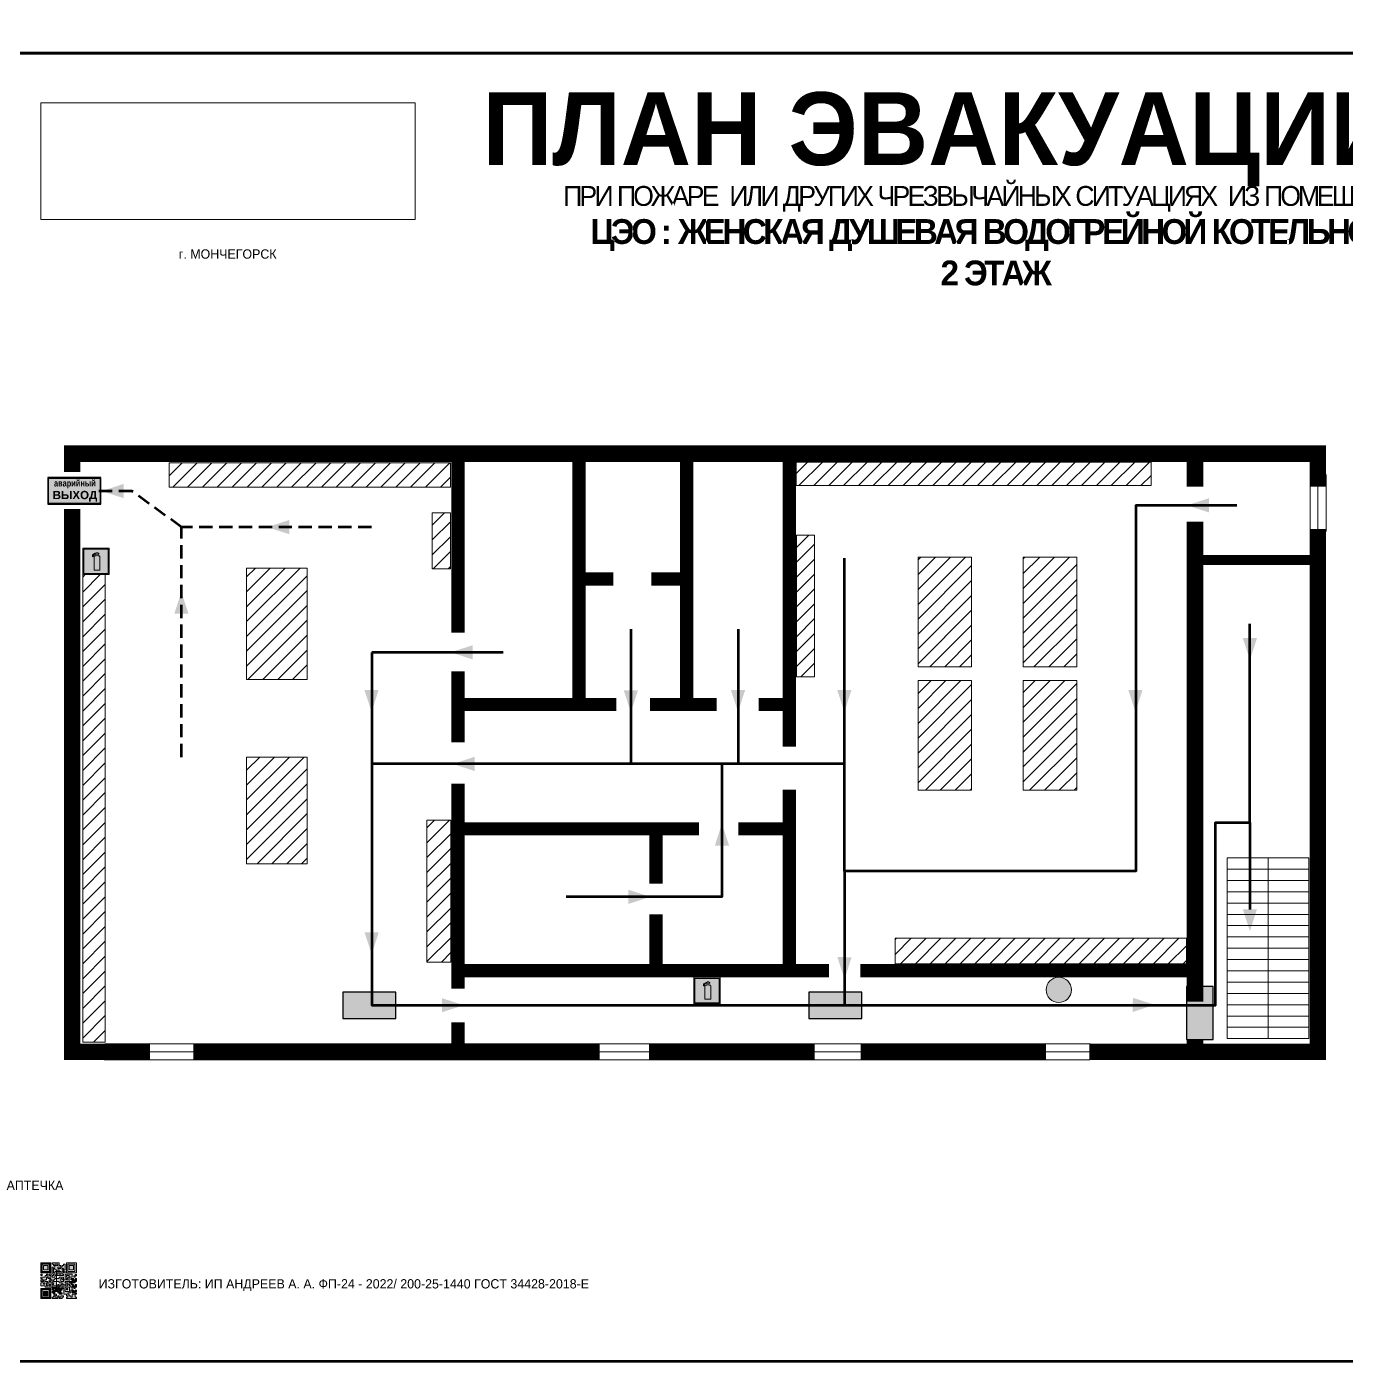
# Model space of a CAD drawing. Header units: millimetres. Extents: x 13114 to 67229, y 22859 to 38520.
# Drawn here: x 29988.6 to 30387.1, y 24275.6 to 24678.6 of the extents above; entities that cross this region are included whole.
import ezdxf

# ---------------------------------------------------------------- set-up
doc = ezdxf.new("R2010")
doc.units = ezdxf.units.MM
doc.linetypes.add('{ Wide Dash }', pattern=[12, 4, -2, 4, -2])
doc.layers.add('План_Штампы', color=7, linetype='Continuous')
doc.styles.add('обычный', font='arial.ttf')
picture_1 = doc.add_image_def('image1.jpg', size_in_pixel=(337, 105))

# ---------------------------------------------------------------- blocks, each defined once
blk = doc.blocks.new('QR')
at = {"lineweight": 0}
h = blk.add_hatch(color=256, dxfattribs=at)
h.dxf.hatch_style = 1
h.paths.add_polyline_path([(9241.16, 2687.38), (9242.01, 2687.38), (9242.01, 2687.83), (9241.59, 2687.83), (9241.59, 2688.68), (9239.45, 2688.68), (9239.45, 2688.25), (9239.86, 2688.25), (9239.86, 2687.83), (9240.29, 2687.83), (9240.29, 2688.25), (9241.16, 2688.25), (9241.16, 2687.83), (9240.29, 2687.83), (9240.29, 2687.38), (9239.45, 2687.38), (9239.45, 2685.22), (9238.57, 2685.22), (9238.57, 2684.8), (9239.02, 2684.8), (9239.02, 2684.37), (9238.13, 2684.37), (9238.13, 2683.92), (9239.02, 2683.92), (9239.02, 2683.5), (9239.44, 2683.5), (9239.44, 2682.64), (9239.87, 2682.64), (9239.87, 2682.18), (9239.44, 2682.18), (9239.44, 2682.64), (9238.13, 2682.64), (9238.13, 2681.76), (9237.71, 2681.76), (9237.71, 2682.64), (9238.13, 2682.64), (9238.13, 2683.07), (9237.27, 2683.07), (9237.27, 2683.51), (9237.71, 2683.51), (9237.71, 2684.37), (9238.13, 2684.37), (9238.13, 2685.22), (9237.71, 2685.22), (9237.71, 2684.8), (9237.28, 2684.8), (9237.28, 2684.38), (9235.98, 2684.38), (9235.98, 2683.92), (9236.4, 2683.92), (9236.4, 2683.49), (9236.84, 2683.49), (9236.84, 2683.07), (9236.4, 2683.07), (9236.4, 2682.64), (9235.98, 2682.64), (9235.98, 2681.76), (9237.29, 2681.76), (9237.29, 2681.33), (9239.43, 2681.33), (9239.43, 2681.76), (9240.74, 2681.76), (9240.74, 2683.05), (9239.87, 2683.05), (9239.87, 2683.5), (9240.29, 2683.5), (9240.29, 2683.91), (9240.74, 2683.91), (9240.74, 2684.81), (9240.29, 2684.81), (9240.29, 2684.79), (9240.29, 2684.37), (9239.45, 2684.37), (9239.45, 2684.8), (9239.87, 2684.8), (9239.87, 2685.21), (9240.74, 2685.21), (9240.74, 2686.1), (9240.29, 2686.1), (9240.29, 2685.64), (9239.86, 2685.64), (9239.86, 2686.95), (9240.29, 2686.95), (9240.29, 2686.52), (9240.74, 2686.52), (9240.74, 2686.1), (9241.16, 2686.1), (9241.16, 2686.53), (9241.59, 2686.53), (9241.59, 2686.1), (9242.02, 2686.1), (9242.02, 2685.21), (9241.59, 2685.21), (9241.59, 2686.1), (9241.16, 2686.1), (9241.16, 2685.21), (9240.74, 2685.21), (9240.74, 2684.81), (9242.89, 2684.81), (9242.89, 2685.22), (9242.47, 2685.22), (9242.47, 2686.11), (9242.89, 2686.11), (9242.89, 2686.52), (9242.46, 2686.52), (9242.46, 2686.95), (9242.89, 2686.95), (9242.89, 2686.52), (9243.32, 2686.52), (9243.32, 2688.26), (9242.9, 2688.26), (9242.9, 2687.83), (9242.47, 2687.83), (9242.47, 2687.38), (9242.01, 2687.38), (9242.01, 2686.94), (9241.16, 2686.94)])
h.paths.add_polyline_path([(9239.02, 2682.18), (9239.02, 2681.76), (9238.54, 2681.76), (9238.54, 2682.18)], flags=16)
h.paths.add_polyline_path([(9237.27, 2682.65), (9237.27, 2682.19), (9236.83, 2682.19), (9236.83, 2682.65)], flags=16)
h = blk.add_hatch(color=256, dxfattribs=at)
h.dxf.hatch_style = 1
h.paths.add_polyline_path([(9238.15, 2687.83), (9236.83, 2687.83), (9236.83, 2686.52), (9238.15, 2686.52)], flags=0)
h.paths.add_polyline_path([(9239.01, 2685.65), (9239.01, 2688.68), (9235.98, 2688.68), (9235.98, 2685.65)])
h.paths.add_polyline_path([(9236.41, 2686.1), (9236.41, 2688.26), (9238.56, 2688.26), (9238.56, 2686.1)], flags=16)
h.paths.add_polyline_path([(9236.83, 2686.52), (9236.83, 2687.83), (9238.15, 2687.83), (9238.15, 2686.52)], flags=0)
h = blk.add_hatch(color=256, dxfattribs=at)
h.dxf.hatch_style = 1
h.paths.add_polyline_path([(9238.15, 2686.52), (9238.15, 2687.83), (9236.83, 2687.83), (9236.83, 2686.52)])
h.paths.add_polyline_path([(9245.91, 2686.52), (9245.91, 2687.83), (9244.59, 2687.83), (9244.59, 2686.52)], flags=0)
h.paths.add_polyline_path([(9246.77, 2685.65), (9246.77, 2688.68), (9243.74, 2688.68), (9243.74, 2685.65)])
h.paths.add_polyline_path([(9244.17, 2686.1), (9244.17, 2688.26), (9246.32, 2688.26), (9246.32, 2686.1)], flags=16)
h.paths.add_polyline_path([(9244.59, 2686.52), (9244.59, 2687.83), (9245.91, 2687.83), (9245.91, 2686.52)], flags=0)
h = blk.add_hatch(color=256, dxfattribs=at)
h.dxf.hatch_style = 1
h.paths.add_polyline_path([(9243.32, 2686.11), (9242.89, 2686.11), (9242.89, 2685.64), (9243.32, 2685.64)])
h.paths.add_polyline_path([(9239.02, 2683.07), (9239.02, 2683.5), (9238.56, 2683.5), (9238.56, 2683.07)])
h.paths.add_polyline_path([(9236.4, 2684.8), (9236.4, 2685.22), (9235.98, 2685.22), (9235.98, 2684.8)])
h.paths.add_polyline_path([(9236.4, 2683.07), (9236.4, 2683.49), (9235.98, 2683.49), (9235.98, 2683.07)])
h = blk.add_hatch(color=256, dxfattribs=at)
h.dxf.hatch_style = 1
h.paths.add_polyline_path([(9240.75, 2681.76), (9240.75, 2681.35), (9241.17, 2681.35), (9241.17, 2681.76)])
h.paths.add_polyline_path([(9241.6, 2682.18), (9241.17, 2682.18), (9241.17, 2681.76), (9241.6, 2681.76)])
h.paths.add_polyline_path([(9242.47, 2681.34), (9242.47, 2682.19), (9242.02, 2682.19), (9242.02, 2681.76), (9241.6, 2681.76), (9241.6, 2681.34)])
h.paths.add_polyline_path([(9239.87, 2678.3), (9239.44, 2678.3), (9239.44, 2677.89), (9241.17, 2677.89), (9241.17, 2678.3), (9240.28, 2678.3), (9240.28, 2678.73), (9239.87, 2678.73)])
h.paths.add_polyline_path([(9240.75, 2678.73), (9240.75, 2679.19), (9240.28, 2679.19), (9240.28, 2678.73)])
h.paths.add_polyline_path([(9241.6, 2678.73), (9241.17, 2678.73), (9241.17, 2678.3), (9241.6, 2678.3)])
h.paths.add_polyline_path([(9242.02, 2678.3), (9241.6, 2678.3), (9241.6, 2677.89), (9242.48, 2677.89), (9242.48, 2678.31), (9242.9, 2678.31), (9242.9, 2678.73), (9242.02, 2678.73)])
h.paths.add_polyline_path([(9246.36, 2684.37), (9246.36, 2684.79), (9245.93, 2684.79), (9245.93, 2684.37)])
h.paths.add_polyline_path([(9246.78, 2685.2), (9246.36, 2685.2), (9246.36, 2684.79), (9246.78, 2684.79)])
h.paths.add_polyline_path([(9245.91, 2687.83), (9244.59, 2687.83), (9244.59, 2686.52), (9245.91, 2686.52)])
h = blk.add_hatch(color=256, dxfattribs=at)
h.dxf.hatch_style = 1
h.paths.add_polyline_path([(9243.32, 2682.64), (9243.32, 2683.07), (9244.62, 2683.07), (9244.62, 2684.37), (9243.74, 2684.37), (9243.74, 2684.8), (9244.62, 2684.8), (9244.62, 2684.37), (9245.48, 2684.37), (9245.48, 2685.22), (9243.32, 2685.22), (9243.32, 2683.5), (9242.89, 2683.5), (9242.89, 2683.06), (9242.01, 2683.06), (9242.01, 2683.91), (9242.47, 2683.91), (9242.47, 2683.5), (9242.89, 2683.5), (9242.89, 2684.38), (9241.59, 2684.38), (9241.59, 2683.91), (9240.74, 2683.91), (9240.74, 2683.05), (9241.59, 2683.05), (9241.59, 2682.64), (9242.47, 2682.64), (9242.47, 2682.19), (9242.91, 2682.19), (9242.91, 2681.34), (9242.48, 2681.34), (9242.48, 2680.91), (9242.91, 2680.91), (9242.91, 2679.17), (9243.75, 2679.17), (9243.75, 2678.73), (9244.2, 2678.73), (9244.2, 2678.3), (9243.75, 2678.3), (9243.75, 2677.88), (9246.78, 2677.88), (9246.78, 2678.3), (9246.35, 2678.3), (9246.35, 2679.19), (9245.48, 2679.19), (9245.48, 2678.31), (9245.05, 2678.31), (9245.05, 2678.73), (9244.62, 2678.73), (9244.62, 2679.19), (9244.2, 2679.19), (9244.2, 2679.61), (9245.05, 2679.61), (9245.05, 2680.46), (9245.48, 2680.46), (9245.48, 2681.34), (9245.04, 2681.34), (9245.04, 2681.76), (9244.63, 2681.76), (9244.63, 2682.19), (9244.21, 2682.19), (9244.21, 2681.76), (9243.32, 2681.76), (9243.32, 2682.19), (9244.21, 2682.19), (9244.21, 2682.64)])
h.paths.add_polyline_path([(9243.75, 2683.49), (9243.75, 2683.92), (9244.21, 2683.92), (9244.21, 2683.49)], flags=16)
h.paths.add_polyline_path([(9243.32, 2681.34), (9244.63, 2681.34), (9244.63, 2680.04), (9243.32, 2680.04)], flags=16)
h.paths.add_polyline_path([(9243.76, 2680.89), (9244.18, 2680.89), (9244.18, 2680.48), (9243.76, 2680.48)], flags=0)
h = blk.add_hatch(color=256, dxfattribs=at)
h.dxf.hatch_style = 1
h.paths.add_polyline_path([(9235.98, 2680.9), (9235.98, 2677.86), (9239.02, 2677.86), (9239.02, 2680.9)])
h.paths.add_polyline_path([(9238.57, 2680.48), (9238.57, 2678.32), (9236.41, 2678.32), (9236.41, 2680.48)], flags=16)
h.paths.add_polyline_path([(9238.15, 2680.05), (9238.15, 2678.74), (9236.83, 2678.74), (9236.83, 2680.05)], flags=0)
h = blk.add_hatch(color=256, dxfattribs=at)
h.dxf.hatch_style = 1
h.paths.add_polyline_path([(9242.02, 2680.46), (9242.48, 2680.46), (9242.48, 2680.91), (9241.58, 2680.91), (9241.58, 2681.35), (9241.17, 2681.35), (9241.17, 2680.91), (9240.75, 2680.91), (9240.75, 2681.33), (9239.43, 2681.33), (9239.43, 2680.46), (9239.86, 2680.46), (9239.86, 2680.92), (9240.3, 2680.92), (9240.3, 2680.46), (9239.86, 2680.46), (9239.86, 2680.04), (9239.44, 2680.04), (9239.44, 2679.62), (9239.86, 2679.62), (9239.86, 2679.19), (9240.29, 2679.19), (9240.29, 2680.03), (9241.18, 2680.03), (9241.18, 2680.47), (9241.6, 2680.47), (9241.6, 2680.03), (9241.18, 2680.03), (9241.18, 2679.61), (9241.6, 2679.61), (9241.6, 2679.19), (9242.47, 2679.19), (9242.47, 2679.6), (9242.02, 2679.6)])
h = blk.add_hatch(color=256, dxfattribs=at)
h.dxf.hatch_style = 1
h.paths.add_polyline_path([(9244.18, 2680.48), (9244.18, 2680.89), (9243.76, 2680.89), (9243.76, 2680.48)])
h = blk.add_hatch(color=256, dxfattribs=at)
h.dxf.hatch_style = 1
h.paths.add_polyline_path([(9246.36, 2683.07), (9246.78, 2683.07), (9246.78, 2683.92), (9246.36, 2683.92), (9246.36, 2683.49), (9245.92, 2683.49), (9245.92, 2683.92), (9245.06, 2683.92), (9245.06, 2683.49), (9245.48, 2683.49), (9245.48, 2683.07), (9244.62, 2683.07), (9244.62, 2682.65), (9245.05, 2682.65), (9245.05, 2682.18), (9245.48, 2682.18), (9245.48, 2682.65), (9246.36, 2682.65)])
h.paths.add_polyline_path([(9246.78, 2682.18), (9246.36, 2682.18), (9246.36, 2681.75), (9245.92, 2681.75), (9245.92, 2682.18), (9245.48, 2682.18), (9245.48, 2681.34), (9245.48, 2681.34), (9245.94, 2681.34), (9245.94, 2680.91), (9246.36, 2680.91), (9246.36, 2681.34), (9246.78, 2681.34)])
h = blk.add_hatch(color=256, dxfattribs=at)
h.dxf.hatch_style = 1
h.paths.add_polyline_path([(9245.93, 2680.04), (9245.93, 2680.46), (9245.48, 2680.46), (9245.48, 2679.62), (9246.35, 2679.62), (9246.35, 2680.04)])
h.paths.add_polyline_path([(9246.78, 2680.04), (9246.78, 2680.46), (9246.35, 2680.46), (9246.35, 2680.04)])
h.paths.add_polyline_path([(9246.78, 2679.18), (9246.78, 2679.62), (9246.35, 2679.62), (9246.35, 2679.18)])
h = blk.add_hatch(color=256, dxfattribs=at)
h.dxf.hatch_style = 1
h.paths.add_polyline_path([(9238.15, 2680.05), (9236.83, 2680.05), (9236.83, 2678.74), (9238.15, 2678.74)])
for points in [[(9237.71, 2685.22), (9238.13, 2685.22), (9238.13, 2684.37), (9237.71, 2684.37), (9237.71, 2683.51), (9237.27, 2683.51), (9237.27, 2683.07), (9238.13, 2683.07), (9238.13, 2682.64), (9237.71, 2682.64), (9237.71, 2681.76), (9238.13, 2681.76), (9238.13, 2682.64), (9239.44, 2682.64), (9239.44, 2683.5), (9239.02, 2683.5), (9239.02, 2683.07), (9238.56, 2683.07), (9238.56, 2683.5), (9239.02, 2683.5), (9239.02, 2683.92), (9238.13, 2683.92), (9238.13, 2684.37), (9239.02, 2684.37), (9239.02, 2684.8), (9238.57, 2684.8), (9238.57, 2685.22), (9239.45, 2685.22), (9239.45, 2687.38), (9240.29, 2687.38), (9240.29, 2687.83), (9239.86, 2687.83), (9239.86, 2688.25), (9239.45, 2688.25), (9239.45, 2688.68), (9241.59, 2688.68), (9241.59, 2687.83), (9242.01, 2687.83), (9242.01, 2687.38), (9242.47, 2687.38), (9242.47, 2687.83), (9242.9, 2687.83), (9242.9, 2688.26), (9243.32, 2688.26), (9243.32, 2686.52), (9242.89, 2686.52), (9242.89, 2686.11), (9243.32, 2686.11), (9243.32, 2685.64), (9242.89, 2685.64), (9242.89, 2686.11), (9242.47, 2686.11), (9242.47, 2685.22), (9242.89, 2685.22), (9242.89, 2684.81), (9240.74, 2684.81), (9240.74, 2683.91), (9241.59, 2683.91), (9241.59, 2684.38), (9242.89, 2684.38), (9242.89, 2683.5), (9242.47, 2683.5), (9242.47, 2683.91), (9242.01, 2683.91), (9242.01, 2683.06), (9242.89, 2683.06), (9242.89, 2683.5), (9243.32, 2683.5), (9243.32, 2685.22), (9245.48, 2685.22), (9245.48, 2684.37), (9244.62, 2684.37), (9244.62, 2683.07), (9245.48, 2683.07), (9245.48, 2683.49), (9245.06, 2683.49), (9245.06, 2683.92), (9245.92, 2683.92), (9245.92, 2683.49), (9246.36, 2683.49), (9246.36, 2683.92), (9246.78, 2683.92), (9246.78, 2683.07), (9246.36, 2683.07), (9246.36, 2682.65), (9245.48, 2682.65), (9245.48, 2682.18), (9245.92, 2682.18), (9245.92, 2681.75), (9246.36, 2681.75), (9246.36, 2682.18), (9246.78, 2682.18), (9246.78, 2681.34), (9246.36, 2681.34), (9246.36, 2680.91), (9245.94, 2680.91), (9245.94, 2681.34), (9245.48, 2681.34), (9245.48, 2680.46), (9245.93, 2680.46), (9245.93, 2680.04), (9246.35, 2680.04), (9246.35, 2680.46), (9246.78, 2680.46), (9246.78, 2680.04), (9246.78, 2680.04), (9246.35, 2680.04), (9246.35, 2679.62), (9246.78, 2679.62), (9246.78, 2679.18), (9246.35, 2679.18), (9246.35, 2678.3), (9246.78, 2678.3), (9246.78, 2677.88), (9243.75, 2677.88), (9243.75, 2678.3), (9244.2, 2678.3), (9244.2, 2678.73), (9243.75, 2678.73), (9243.75, 2679.17), (9242.91, 2679.17), (9242.91, 2680.91), (9242.48, 2680.91), (9242.48, 2680.46), (9242.02, 2680.46), (9242.02, 2679.6), (9242.47, 2679.6), (9242.47, 2679.19), (9241.6, 2679.19), (9241.6, 2679.61), (9241.18, 2679.61), (9241.18, 2680.03), (9240.29, 2680.03), (9240.29, 2679.19), (9240.75, 2679.19), (9240.75, 2678.73), (9240.28, 2678.73), (9240.28, 2678.3), (9241.17, 2678.3), (9241.17, 2678.73), (9241.6, 2678.73), (9241.6, 2678.3), (9242.02, 2678.3), (9242.02, 2678.73), (9242.9, 2678.73), (9242.9, 2678.31), (9242.48, 2678.31), (9242.48, 2677.89), (9241.6, 2677.89), (9241.6, 2678.3), (9241.17, 2678.3), (9241.17, 2677.89), (9239.44, 2677.89), (9239.44, 2678.3), (9239.87, 2678.3), (9239.87, 2678.73), (9240.28, 2678.73), (9240.28, 2679.19), (9240.29, 2679.19), (9239.86, 2679.19), (9239.86, 2679.62), (9239.44, 2679.62), (9239.44, 2680.04), (9239.86, 2680.04), (9239.86, 2680.46), (9239.43, 2680.46), (9239.43, 2681.33), (9237.29, 2681.33), (9237.29, 2681.76), (9235.98, 2681.76), (9235.98, 2682.64), (9236.4, 2682.64), (9236.4, 2683.07), (9235.98, 2683.07), (9235.98, 2683.49), (9236.4, 2683.49), (9236.4, 2683.92), (9235.98, 2683.92), (9235.98, 2684.38), (9237.28, 2684.38), (9237.28, 2684.8), (9237.71, 2684.8), (9237.71, 2685.22), (9237.92, 2685.22)], [(9240.74, 2685.21), (9239.87, 2685.21), (9239.87, 2684.8), (9239.45, 2684.8), (9239.45, 2684.37), (9240.29, 2684.37), (9240.29, 2684.79), (9240.29, 2684.81), (9240.74, 2684.81), (9240.74, 2685.21), (9239.87, 2685.21)], [(9240.74, 2686.1), (9240.74, 2686.52), (9240.29, 2686.52), (9240.29, 2686.95), (9239.86, 2686.95), (9239.86, 2685.64), (9240.29, 2685.64), (9240.29, 2686.1), (9240.74, 2686.1), (9240.74, 2686.52)], [(9244.62, 2684.37), (9244.62, 2684.8), (9243.74, 2684.8), (9243.74, 2684.37), (9244.62, 2684.37)], [(9240.74, 2683.05), (9240.74, 2681.76), (9239.43, 2681.76), (9239.43, 2681.33), (9240.75, 2681.33), (9240.75, 2681.35), (9240.75, 2680.91), (9241.17, 2680.91), (9241.17, 2681.35), (9241.58, 2681.35), (9241.58, 2680.91), (9242.48, 2680.91), (9242.48, 2681.34), (9242.91, 2681.34), (9242.91, 2682.19), (9242.47, 2682.19), (9242.47, 2682.64), (9241.59, 2682.64), (9241.59, 2683.05), (9240.74, 2683.05)], [(9239.86, 2680.46), (9239.86, 2680.92), (9240.3, 2680.92), (9240.3, 2680.46), (9239.86, 2680.46)], [(9240.74, 2683.91), (9240.29, 2683.91), (9240.29, 2683.5), (9239.87, 2683.5), (9239.87, 2683.05), (9240.74, 2683.05), (9240.74, 2683.91)], [(9241.6, 2681.76), (9242.02, 2681.76), (9242.02, 2682.19), (9242.47, 2682.19), (9242.47, 2681.34), (9241.6, 2681.34), (9241.6, 2681.76)], [(9244.62, 2683.07), (9243.32, 2683.07), (9243.32, 2682.64), (9244.21, 2682.64), (9244.21, 2682.19), (9243.32, 2682.19), (9243.32, 2681.76), (9244.21, 2681.76), (9244.21, 2682.19), (9244.63, 2682.19), (9244.63, 2681.76), (9245.04, 2681.76), (9245.04, 2681.34), (9245.48, 2681.34)], [(9245.48, 2680.46), (9245.05, 2680.46), (9245.05, 2679.61), (9244.2, 2679.61), (9244.2, 2679.19), (9244.62, 2679.19), (9244.62, 2678.73), (9245.05, 2678.73), (9245.05, 2678.31), (9245.48, 2678.31), (9245.48, 2679.19), (9246.35, 2679.19), (9246.35, 2679.07)], [(9245.48, 2682.18), (9245.05, 2682.18), (9245.05, 2682.65), (9244.62, 2682.65), (9244.62, 2683.07)], [(9245.48, 2682.18), (9245.48, 2681.34)], [(9246.35, 2679.62), (9245.48, 2679.62), (9245.48, 2680.46)], [(9245.48, 2680.46), (9245.48, 2679.62), (9246.35, 2679.62), (9246.35, 2680.04), (9245.93, 2680.04), (9245.93, 2680.46), (9245.48, 2680.46), (9245.48, 2679.62)], [(9246.35, 2679.62), (9246.35, 2679.18)]]:
    blk.add_lwpolyline(points, dxfattribs=at)
for points in [[(9235.98, 2685.65), (9239.01, 2685.65), (9239.01, 2688.68), (9235.98, 2688.68)], [(9236.41, 2688.26), (9238.56, 2688.26), (9238.56, 2686.1), (9236.41, 2686.1)], [(9240.29, 2687.83), (9241.16, 2687.83), (9241.16, 2688.25), (9240.29, 2688.25)], [(9240.29, 2688.25), (9241.16, 2688.25), (9241.16, 2687.83), (9240.29, 2687.83)], [(9243.74, 2685.65), (9246.77, 2685.65), (9246.77, 2688.68), (9243.74, 2688.68)], [(9244.17, 2688.26), (9246.32, 2688.26), (9246.32, 2686.1), (9244.17, 2686.1)], [(9235.98, 2684.8), (9236.4, 2684.8), (9236.4, 2685.22), (9235.98, 2685.22)], [(9236.83, 2687.83), (9238.15, 2687.83), (9238.15, 2686.52), (9236.83, 2686.52)], [(9241.16, 2686.1), (9240.74, 2686.1), (9240.74, 2685.21), (9241.16, 2685.21)], [(9242.01, 2687.38), (9241.16, 2687.38), (9241.16, 2686.94), (9242.01, 2686.94)], [(9241.16, 2687.38), (9242.01, 2687.38), (9242.01, 2686.94), (9241.16, 2686.94)], [(9241.16, 2686.53), (9241.59, 2686.53), (9241.59, 2686.1), (9241.16, 2686.1)], [(9241.59, 2686.1), (9242.02, 2686.1), (9242.02, 2685.21), (9241.59, 2685.21)], [(9242.89, 2686.52), (9242.46, 2686.52), (9242.46, 2686.95), (9242.89, 2686.95)], [(9244.59, 2687.83), (9245.91, 2687.83), (9245.91, 2686.52), (9244.59, 2686.52)], [(9245.93, 2684.79), (9246.36, 2684.79), (9246.36, 2684.37), (9245.93, 2684.37)], [(9246.36, 2685.2), (9246.78, 2685.2), (9246.78, 2684.79), (9246.36, 2684.79)], [(9235.98, 2677.86), (9239.02, 2677.86), (9239.02, 2680.9), (9235.98, 2680.9)], [(9236.4, 2683.07), (9236.84, 2683.07), (9236.84, 2683.49), (9236.4, 2683.49)], [(9236.41, 2680.48), (9238.57, 2680.48), (9238.57, 2678.32), (9236.41, 2678.32)], [(9236.83, 2682.19), (9237.27, 2682.19), (9237.27, 2682.65), (9236.83, 2682.65)], [(9238.54, 2682.18), (9239.02, 2682.18), (9239.02, 2681.76), (9238.54, 2681.76)], [(9239.44, 2682.64), (9239.87, 2682.64), (9239.87, 2682.18), (9239.44, 2682.18)], [(9240.75, 2681.76), (9241.17, 2681.76), (9241.17, 2681.35), (9240.75, 2681.35)], [(9241.17, 2682.18), (9241.6, 2682.18), (9241.6, 2681.76), (9241.17, 2681.76)], [(9241.18, 2680.03), (9241.6, 2680.03), (9241.6, 2680.47), (9241.18, 2680.47)], [(9243.32, 2680.04), (9244.63, 2680.04), (9244.63, 2681.34), (9243.32, 2681.34)], [(9243.75, 2683.92), (9244.21, 2683.92), (9244.21, 2683.49), (9243.75, 2683.49)], [(9243.76, 2680.89), (9244.18, 2680.89), (9244.18, 2680.48), (9243.76, 2680.48)], [(9236.83, 2680.05), (9238.15, 2680.05), (9238.15, 2678.74), (9236.83, 2678.74)]]:
    blk.add_lwpolyline(points, close=True, dxfattribs=at)
blk = doc.blocks.new('A$C41C009D9')
at = {"true_color": 0xffffff}
blk.add_hatch(color=7, dxfattribs=at).paths.add_polyline_path([(0, 8), (-16, 8), (-16, 0), (0, 0)])
h = blk.add_hatch(color=126)
h.dxf.hatch_style = 1
h.paths.add_polyline_path([(-15.8, 7.8), (-15.8, 0.2), (-0.2, 0.2), (-0.2, 7.8)])
at = {"color": 126}
for points in [[(-16, 0), (0, 0), (0, 8), (-16, 8)], [(-16, 0), (0, 0), (0, 8), (-16, 8)], [(-15.8, 7.8), (-0.2, 7.8), (-0.2, 0.2), (-15.8, 0.2)]]:
    blk.add_lwpolyline(points, close=True, dxfattribs=at)
at = {"color": 7, "true_color": 0xffffff, "insert": (-15.8, 7.3), "char_height": 2.5, "width": 15.5999, "attachment_point": 1, "style": 'обычный'}
blk.add_mtext('\\pi1.6133;{\\fArial|b1|i0|c204|p34;\\H0.8x;\\W0.8;аварийный\\H1.25x;\\W1;\\P\\pi1.2327;ВЫХОД}', dxfattribs=at)
blk = doc.blocks.new('A$C7B4425F7')
at = {"true_color": 0xffffff}
blk.add_hatch(color=7, dxfattribs=at).paths.add_polyline_path([(0, 0), (-16, 0), (-16, -8), (0, -8)])
h = blk.add_hatch(color=126)
h.paths.add_polyline_path([(-0.2, -0.2), (-15.8, -0.2), (-15.8, -7.8), (-0.2, -7.8)])
h.paths.add_polyline_path([(-11.76, -2.03), (-11.76, -3.66), (-11.17, -3.66, -0.568275), (-11.17, -6.18), (-12.58, -6.18), (-12.58, -2.03)], flags=16)
h.paths.add_polyline_path([(-13.33, -4.12, -0.495768), (-13.59, -6.18), (-15.03, -6.18), (-15.03, -2.03), (-13.59, -2.03, -0.487973)], flags=16)
h.paths.add_polyline_path([(-10.25, -2.03), (-9.48, -2.03), (-9.48, -6.18), (-10.25, -6.18)], flags=16)
h.paths.add_polyline_path([(-13.84, -3.69), (-14.24, -3.69), (-14.24, -3.03), (-13.9, -3.03, -0.692621)], flags=0)
h.paths.add_polyline_path([(-9.15, -2.03), (-8.4, -2.03), (-8.04, -3.07), (-7.68, -2.03), (-6.93, -2.03), (-7.64, -4.1), (-6.93, -6.18), (-7.68, -6.18), (-8.04, -5.14), (-8.4, -6.18), (-9.15, -6.18), (-8.44, -4.1)], flags=16)
h.paths.add_polyline_path([(-11.76, -4.46), (-11.42, -4.46, -0.692621), (-11.36, -5.12), (-11.76, -5.12)], flags=0)
h.paths.add_polyline_path([(-13.9, -5.2), (-14.24, -5.2), (-14.24, -4.55), (-13.84, -4.55, -0.708038)], flags=0)
edge = h.paths.add_edge_path(flags=16)
edge.add_ellipse((-5.51, -4.08), major_axis=(0, 2.05), ratio=0.586184, start_angle=0, end_angle=360)
edge = h.paths.add_edge_path(flags=0)
edge.add_ellipse((-5.51, -4.08), major_axis=(0, 1.14), ratio=0.454828, start_angle=0, end_angle=360)
h.paths.add_polyline_path([(-4.13, -4.96, 0.377264), (-3.48, -4.52, 0.0555), (-3.16, -2.03), (-1.66, -2.03), (-1.66, -4.96), (-0.96, -4.96), (-0.96, -7.01), (-1.75, -7.01), (-1.75, -6.18), (-3.3, -6.18), (-3.3, -7.02), (-4.13, -7.02)], flags=16)
h.paths.add_polyline_path([(-2.73, -2.91), (-2.28, -2.91), (-2.28, -4.96), (-3.05, -4.96, 0.079136)], flags=0)
at = {"color": 126}
blk.add_lwpolyline([(-16, -8), (0, -8), (0, 0), (-16, 0)], close=True, dxfattribs=at)
blk = doc.blocks.new('A$C32E8229D')
at = {"true_color": 0xffffff}
blk.add_hatch(color=7, dxfattribs=at).paths.add_polyline_path([(0, 0), (0, -8), (16, -8), (16, 0)])
h = blk.add_hatch(color=126)
h.paths.add_polyline_path([(0.2, -0.2), (15.8, -0.2), (15.8, -7.8), (0.2, -7.8)])
h.paths.add_polyline_path([(13.49, -2.05), (12.08, -2.05), (11.37, -2.63, 0.162397), (11.29, -2.84), (11.29, -3.63), (10.35, -3.63), (10.35, -4.05), (11.68, -4.05), (11.68, -3.48), (12.26, -4.28), (11.29, -5.1), (11.29, -6.78), (11.85, -6.78), (11.85, -5.44), (12.8, -4.64), (12.8, -5.94), (14.46, -5.94), (14.46, -5.39), (13.45, -5.39), (13.45, -3.97), (12.46, -2.59), (13.15, -2.59), (13.69, -3.34), (14.18, -3)], flags=16)
h.paths.add_polyline_path([(10.74, -1.82, 1), (11.8, -1.82, 1)], flags=16)
h.paths.add_polyline_path([(9.39, -3.59), (5.99, -3.59), (6.56, -3.03), (5.91, -3.03), (5.1, -3.83), (5.91, -4.64), (6.56, -4.64), (5.99, -4.09), (9.39, -4.09)], flags=16)
h.paths.add_polyline_path([(4.29, -1.08), (1.72, -1.08), (1.72, -6.6), (4.29, -6.6)], flags=16)
at = {"color": 126}
blk.add_lwpolyline([(16, -8), (0, -8), (0, 0), (16, 0)], close=True, dxfattribs=at)
blk = doc.blocks.new('A$C3AD82952')
at = {"true_color": 0xf5f5ff}
h = blk.add_hatch(color=7, dxfattribs=at)
h.dxf.hatch_style = 1
h.paths.add_polyline_path([(8.21, 8.73, 0.414214), (7.89, 9.05), (7.22, 9.05), (7.22, 9.92), (7.59, 9.92, 1), (7.57, 10.36), (7.22, 10.36), (7.22, 10.6), (6.43, 10.6), (6.43, 10.36), (6.01, 10.36), (4.74, 9.59), (4.74, 8.69), (4.98, 8.73), (4.98, 9.26), (6.12, 9.91), (6.43, 9.91), (6.43, 9.05), (5.76, 9.05, 0.414214), (5.44, 8.73), (5.44, 2.2), (8.21, 2.2)], flags=0)
h.paths.add_polyline_path([(12.8, 12.8), (0, 12.8), (0, 0), (12.8, 0)])
h.paths.add_polyline_path([(0.51, 12.29), (12.29, 12.29), (12.29, 0.51), (0.51, 0.51)], flags=16)
h.paths.add_polyline_path([(4.74, 9.59), (6.01, 10.36), (6.43, 10.36), (6.43, 10.6), (7.22, 10.6), (7.22, 10.36), (7.59, 10.36, -0.94586), (7.59, 9.92), (7.22, 9.92), (7.22, 9.05), (7.89, 9.05, -0.414214), (8.21, 8.73), (8.21, 2.2), (5.44, 2.2), (5.44, 8.73, -0.414214), (5.76, 9.05), (6.43, 9.05), (6.43, 9.91), (6.12, 9.91), (4.98, 9.26), (4.98, 8.73), (4.74, 8.69)], flags=0)
h = blk.add_hatch(color=242)
h.dxf.hatch_style = 1
h.paths.add_polyline_path([(12.29, 12.29), (0.51, 12.29), (0.51, 0.51), (12.29, 0.51)])
h.paths.add_polyline_path([(4.74, 8.69), (4.74, 9.59), (6.01, 10.36), (6.43, 10.36), (6.43, 10.6), (7.22, 10.6), (7.22, 10.36), (7.59, 10.36, -0.94586), (7.59, 9.92), (7.22, 9.92), (7.22, 9.05), (7.89, 9.05, -0.414214), (8.21, 8.73), (8.21, 2.2), (5.44, 2.2), (5.44, 8.73, -0.414214), (5.76, 9.05), (6.43, 9.05), (6.43, 9.91), (6.12, 9.91), (4.98, 9.26), (4.98, 8.73)], flags=16)
h = blk.add_hatch(color=7, dxfattribs=at)
h.dxf.hatch_style = 1
h.paths.add_polyline_path([(8.21, 8.73, 0.414214), (7.89, 9.05), (7.22, 9.05), (7.22, 9.92), (7.59, 9.92, 1), (7.57, 10.36), (7.22, 10.36), (7.22, 10.6), (6.43, 10.6), (6.43, 10.36), (6.01, 10.36), (4.74, 9.59), (4.74, 8.69), (4.98, 8.73), (4.98, 9.26), (6.12, 9.91), (6.43, 9.91), (6.43, 9.05), (5.76, 9.05, 0.414214), (5.44, 8.73), (5.44, 2.2), (8.21, 2.2)])
at = {"color": 242, "lineweight": 5}
for p, q in [((0, 0), (0, 12.8)), ((0, 12.8), (12.8, 12.8)), ((6.01, 10.36), (4.74, 9.59)), ((4.74, 9.59), (4.74, 8.69)), ((4.74, 8.69), (4.98, 8.73)), ((4.98, 9.26), (6.12, 9.91)), ((4.98, 8.73), (4.98, 9.26)), ((5.44, 2.2), (5.44, 8.73)), ((5.76, 9.05), (6.43, 9.05)), ((6.01, 10.36), (6.43, 10.36)), ((6.12, 9.91), (6.43, 9.91)), ((7.22, 10.6), (6.43, 10.6)), ((6.43, 10.6), (6.43, 10.36)), ((6.43, 9.91), (6.43, 9.05)), ((7.22, 10.36), (7.22, 10.6)), ((7.59, 10.36), (7.22, 10.36)), ((7.22, 9.05), (7.22, 9.92)), ((7.59, 9.92), (7.22, 9.92)), ((7.89, 9.05), (7.22, 9.05)), ((8.21, 2.2), (8.21, 8.73)), ((12.8, 0), (12.8, 12.8)), ((0, 0), (12.8, 0)), ((5.44, 2.2), (8.21, 2.2))]:
    blk.add_line(p, q, dxfattribs=at)
blk.add_lwpolyline([(0.51, 12.29), (12.29, 12.29), (12.29, 0.51), (0.51, 0.51)], close=True, dxfattribs=at)
for centre, radius, start, end in [((5.76, 8.73), 0.32, 90, 180), ((7.58, 10.14), 0.223, 273.18746, 86.81254), ((7.89, 8.73), 0.32, 0, 90)]:
    blk.add_arc(centre, radius, start, end, dxfattribs=at)
blk = doc.blocks.new('A$C7B8C2D5B')
at = {"lineweight": 0}
h = blk.add_hatch(color=5, dxfattribs=at)
h.dxf.hatch_style = 1
h.paths.add_polyline_path([(1.4, -3.02, 1), (-2.11, -3.02, 1)])
at = {"color": 5, "lineweight": 0}
blk.add_circle((-0.36, -3.02), 1.75, dxfattribs=at)

msp = doc.modelspace()

# ---------------------------------------------------------------- hatches: boundary and pattern name
at = {"lineweight": 0}
h = msp.add_hatch(dxfattribs=at)
h.set_pattern_fill('ANSI31', color=256)
h.set_pattern_definition([(45, (6387.349, 20080.4433), (-2.24506403, 2.24506403), [])])
h.paths.add_polyline_path([(30012.36, 24513.11), (30005.56, 24513.11), (30005.56, 24371.94), (30012.36, 24371.94)])
h.paths.add_polyline_path([(30055.03, 24425.77), (30073.37, 24425.77), (30073.37, 24458.01), (30055.03, 24458.01)])
h.paths.add_polyline_path([(30055.03, 24515.09), (30055.03, 24481.4), (30073.37, 24481.4), (30073.37, 24515.09)])
h.paths.add_polyline_path([(30116.57, 24539.5), (30116.57, 24546.85), (30031.66, 24546.85), (30031.66, 24539.5)])
h.paths.add_polyline_path([(30116.57, 24531.76), (30111.09, 24531.76), (30111.09, 24514.89), (30116.57, 24514.89)])
h.paths.add_polyline_path([(30116.7, 24438.97), (30109.49, 24438.97), (30109.49, 24396.12), (30116.7, 24396.12)])
h.paths.add_polyline_path([(30220.98, 24547.09), (30220.98, 24540.02), (30328.15, 24540.02), (30328.15, 24547.09)])
h.paths.add_polyline_path([(30221.09, 24482.23), (30226.54, 24482.23), (30226.54, 24525.03), (30221.09, 24525.03)])
h.paths.add_polyline_path([(30257.78, 24485.26), (30273.97, 24485.26), (30273.97, 24518.41), (30257.78, 24518.41)])
h.paths.add_polyline_path([(30289.52, 24485.26), (30305.71, 24485.26), (30305.71, 24518.41), (30289.52, 24518.41)])
h.paths.add_polyline_path([(30273.97, 24481.13), (30257.78, 24481.13), (30257.78, 24447.98), (30273.97, 24447.98)])
h.paths.add_polyline_path([(30289.52, 24447.98), (30305.71, 24447.98), (30305.71, 24481.13), (30289.52, 24481.13)])
h.paths.add_polyline_path([(30338.8, 24395.58), (30338.8, 24403.29), (30250.87, 24403.29), (30250.87, 24395.58)])

# ---------------------------------------------------------------- linework, layer by layer
at = {"color": 6, "lineweight": 100}
for points in [[(29971.38, 24670.56), (30571.38, 24670.56), (30571.38, 25065.56), (29971.38, 25065.56)], [(29971.38, 24275.56), (30571.38, 24275.56), (30571.38, 24670.56), (29971.38, 24670.56)]]:
    msp.add_lwpolyline(points, close=True, dxfattribs=at)
at = {"lineweight": 0}
for points, const_width in [([(30378.51, 24539.67), (30378.51, 24549.67), (30002.37, 24549.67), (30002.37, 24544.09)], 5), ([(30118.84, 24495.63), (30118.84, 24547.71)], 4), ([(30165.82, 24511.8), (30155.37, 24511.8), (30155.37, 24473.89), (30155.37, 24548.34)], 4), ([(30187.9, 24473.89), (30187.9, 24550.24)], 4), ([(30209.69, 24473.89), (30218.91, 24473.89), (30218.91, 24461.13), (30218.91, 24548.52)], 4), ([(30341.41, 24549.67), (30341.41, 24539.67)], 5), ([(30002.37, 24532.93), (30002.37, 24369.01), (30025.85, 24369.01)], 5), ([(30309.55, 24369.01), (30378.51, 24369.01), (30378.51, 24526.94)], 5), ([(30341.41, 24529.16), (30341.41, 24384.17)], 5), ([(30378.51, 24517.57), (30340.35, 24517.57)], 3), ([(30187.9, 24511.8), (30177.21, 24511.8)], 4), ([(30118.84, 24462.43), (30118.84, 24483.94)], 4), ([(30118.84, 24473.89), (30166.68, 24473.89)], 4), ([(30176.84, 24473.89), (30196.93, 24473.89)], 4), ([(30118.84, 24393.49), (30118.84, 24450.02)], 4), ([(30218.91, 24393.49), (30218.91, 24448.18)], 4), ([(30191.67, 24436.34), (30118.84, 24436.34)], 4), ([(30178.64, 24436.34), (30178.64, 24419.77)], 4), ([(30218.91, 24436.34), (30203.51, 24436.34)], 4), ([(30178.64, 24393.49), (30178.64, 24410.54)], 4), ([(30230.91, 24393.49), (30118.84, 24393.49), (30118.84, 24388.05)], 4), ([(30340.41, 24393.49), (30240.32, 24393.49)], 4), ([(30118.84, 24377.92), (30118.84, 24369.67)], 4), ([(30341.41, 24369.01), (30341.41, 24372.74)], 5), ([(30038.98, 24369.01), (30161.6, 24369.01)], 5), ([(30176.56, 24369.01), (30226.58, 24369.01)], 5), ([(30240.48, 24369.01), (30296.43, 24369.01)], 5)]:
    msp.add_lwpolyline(points, dxfattribs=dict(at, const_width=const_width))
for points in [[(30031.66, 24546.85), (30116.57, 24546.85), (30116.57, 24539.5), (30031.66, 24539.5)], [(30220.98, 24547.09), (30328.15, 24547.09), (30328.15, 24540.02), (30220.98, 24540.02)], [(30116.57, 24531.76), (30111.09, 24531.76), (30111.09, 24514.89), (30116.57, 24514.89)], [(30221.09, 24525.03), (30226.54, 24525.03), (30226.54, 24482.23), (30221.09, 24482.23)], [(30257.78, 24518.41), (30273.97, 24518.41), (30273.97, 24485.26), (30257.78, 24485.26)], [(30289.52, 24518.41), (30305.71, 24518.41), (30305.71, 24485.26), (30289.52, 24485.26)], [(30005.56, 24513.11), (30012.36, 24513.11), (30012.36, 24371.94), (30005.56, 24371.94)], [(30055.03, 24515.09), (30073.37, 24515.09), (30073.37, 24481.4), (30055.03, 24481.4)], [(30257.78, 24481.13), (30273.97, 24481.13), (30273.97, 24447.98), (30257.78, 24447.98)], [(30289.52, 24481.13), (30305.71, 24481.13), (30305.71, 24447.98), (30289.52, 24447.98)], [(30055.03, 24458.01), (30073.37, 24458.01), (30073.37, 24425.77), (30055.03, 24425.77)], [(30109.49, 24438.97), (30116.7, 24438.97), (30116.7, 24396.12), (30109.49, 24396.12)], [(30351.15, 24424.17), (30363.48, 24424.17), (30363.48, 24427.58), (30351.15, 24427.58)], [(30363.48, 24424.17), (30375.81, 24424.17), (30375.81, 24427.58), (30363.48, 24427.58)], [(30351.15, 24420.76), (30363.48, 24420.76), (30363.48, 24424.17), (30351.15, 24424.17)], [(30363.48, 24420.76), (30375.81, 24420.76), (30375.81, 24424.17), (30363.48, 24424.17)], [(30351.15, 24417.35), (30363.48, 24417.35), (30363.48, 24420.76), (30351.15, 24420.76)], [(30363.48, 24417.35), (30375.81, 24417.35), (30375.81, 24420.76), (30363.48, 24420.76)], [(30351.15, 24413.94), (30363.48, 24413.94), (30363.48, 24417.35), (30351.15, 24417.35)], [(30363.48, 24413.94), (30375.81, 24413.94), (30375.81, 24417.35), (30363.48, 24417.35)], [(30351.15, 24410.53), (30363.48, 24410.53), (30363.48, 24413.94), (30351.15, 24413.94)], [(30363.48, 24410.53), (30375.81, 24410.53), (30375.81, 24413.94), (30363.48, 24413.94)], [(30351.15, 24407.12), (30363.48, 24407.12), (30363.48, 24410.53), (30351.15, 24410.53)], [(30363.48, 24407.12), (30375.81, 24407.12), (30375.81, 24410.53), (30363.48, 24410.53)], [(30250.87, 24403.29), (30338.8, 24403.29), (30338.8, 24395.58), (30250.87, 24395.58)], [(30351.15, 24403.7), (30363.48, 24403.7), (30363.48, 24407.12), (30351.15, 24407.12)], [(30351.15, 24400.29), (30363.48, 24400.29), (30363.48, 24403.7), (30351.15, 24403.7)], [(30363.48, 24403.7), (30375.81, 24403.7), (30375.81, 24407.12), (30363.48, 24407.12)], [(30363.48, 24400.29), (30375.81, 24400.29), (30375.81, 24403.7), (30363.48, 24403.7)], [(30351.15, 24396.88), (30363.48, 24396.88), (30363.48, 24400.29), (30351.15, 24400.29)], [(30363.48, 24396.88), (30375.81, 24396.88), (30375.81, 24400.29), (30363.48, 24400.29)], [(30351.15, 24393.47), (30363.48, 24393.47), (30363.48, 24396.88), (30351.15, 24396.88)], [(30363.48, 24393.47), (30375.81, 24393.47), (30375.81, 24396.88), (30363.48, 24396.88)], [(30351.15, 24390.06), (30363.48, 24390.06), (30363.48, 24393.47), (30351.15, 24393.47)], [(30363.48, 24390.06), (30375.81, 24390.06), (30375.81, 24393.47), (30363.48, 24393.47)], [(30351.15, 24386.65), (30363.48, 24386.65), (30363.48, 24390.06), (30351.15, 24390.06)], [(30363.48, 24386.65), (30375.81, 24386.65), (30375.81, 24390.06), (30363.48, 24390.06)], [(30351.15, 24383.24), (30363.48, 24383.24), (30363.48, 24386.65), (30351.15, 24386.65)], [(30351.15, 24379.82), (30363.48, 24379.82), (30363.48, 24383.24), (30351.15, 24383.24)], [(30363.48, 24383.24), (30375.81, 24383.24), (30375.81, 24386.65), (30363.48, 24386.65)], [(30363.48, 24379.82), (30375.81, 24379.82), (30375.81, 24383.24), (30363.48, 24383.24)], [(30351.15, 24376.41), (30363.48, 24376.41), (30363.48, 24379.82), (30351.15, 24379.82)], [(30363.48, 24376.41), (30375.81, 24376.41), (30375.81, 24379.82), (30363.48, 24379.82)], [(30351.15, 24373), (30363.48, 24373), (30363.48, 24376.41), (30351.15, 24376.41)], [(30363.48, 24373), (30375.81, 24373), (30375.81, 24376.41), (30363.48, 24376.41)]]:
    msp.add_lwpolyline(points, close=True, dxfattribs=at)
for points in [[(30376.19, 24525.66), (30376.19, 24542.85)], [(30378.51, 24526.94), (30378.51, 24544.14)], [(30380.97, 24526.13), (30380.97, 24543.32)], [(30309.83, 24371.43), (30012.22, 24371.43)], [(30309.55, 24369.01), (30011.94, 24369.01)], [(30309.66, 24366.58), (30012.05, 24366.58)]]:
    msp.add_lwpolyline(points, dxfattribs=at)
at = {"color": 126, "linetype": '{ Wide Dash }', "lineweight": 100, "true_color": 0x008754}
for points in [[(30092.73, 24527.46), (30035.34, 24527.46), (30020.42, 24538.36), (30009.85, 24538.36)], [(30035.34, 24458.01), (30035.34, 24527.46)]]:
    msp.add_lwpolyline(points, dxfattribs=at)
at = {"color": 126, "lineweight": 100, "true_color": 0x008754}
for points in [[(30354.03, 24534.03), (30323.55, 24534.03), (30323.55, 24423.6), (30235.58, 24423.6), (30235.58, 24383.13)], [(30235.58, 24423.6), (30235.58, 24518.1)], [(30171.11, 24455.96), (30171.11, 24496.66)], [(30203.42, 24496.66), (30203.42, 24455.96)], [(30358, 24438.23), (30358, 24498.3)], [(30092.82, 24489.61), (30092.82, 24383.13), (30347.64, 24383.13), (30347.64, 24438.23), (30358, 24438.23), (30358, 24412.04)], [(30132.55, 24489.61), (30092.82, 24489.61)], [(30235.58, 24455.96), (30092.82, 24455.96)], [(30198.56, 24455.96), (30198.56, 24415.82), (30151.57, 24415.82)]]:
    msp.add_lwpolyline(points, dxfattribs=at)
at = {"layer": 'План_Штампы', "color": 126, "true_color": 0x008754}
for points in [[(30017.89, 24540.51), (30017.88, 24536.22), (30011.29, 24538.34)], [(30345.61, 24536.2), (30345.6, 24531.91), (30339.01, 24534.04)], [(30067.9, 24529.61), (30067.89, 24525.32), (30061.3, 24527.45)], [(30037.5, 24501.28), (30033.21, 24501.29), (30035.34, 24507.87)], [(30355.84, 24493.96), (30360.13, 24493.95), (30358.01, 24487.36)], [(30123.28, 24491.81), (30123.27, 24487.52), (30116.69, 24489.65)], [(30090.61, 24478.3), (30094.9, 24478.28), (30092.77, 24471.7)], [(30168.91, 24478.18), (30173.2, 24478.17), (30171.07, 24471.59)], [(30201.27, 24478.26), (30205.56, 24478.25), (30203.43, 24471.67)], [(30233.37, 24478.26), (30237.66, 24478.25), (30235.53, 24471.67)], [(30321.27, 24478.26), (30325.56, 24478.25), (30323.43, 24471.67)], [(30123.9, 24458.11), (30123.89, 24453.82), (30117.3, 24455.95)], [(30200.72, 24431.3), (30196.43, 24431.31), (30198.56, 24437.9)], [(30170.31, 24413.66), (30170.32, 24417.96), (30176.91, 24415.83)], [(30355.83, 24412.08), (30360.12, 24412.07), (30358, 24405.48)], [(30090.64, 24405.1), (30094.94, 24405.09), (30092.81, 24398.5)], [(30233.43, 24397.61), (30237.72, 24397.59), (30235.59, 24391.01)], [(30113.99, 24380.94), (30114, 24385.23), (30120.58, 24383.1)], [(30322.63, 24381.04), (30322.64, 24385.34), (30329.22, 24383.21)]]:
    msp.add_solid(points, dxfattribs=at)

# ---------------------------------------------------------------- block references
msp.add_blockref('A$C41C009D9', (30011.05, 24534.44))
for name, p, xscale, yscale, zscale in [('A$C3AD82952', (30005.56, 24513.11), 0.625, 0.625, 0.625), ('A$C3AD82952', (30190.05, 24383.52), 0.625, 0.625, 0.625), ('A$C7B8C2D5B', (30301.05, 24394.29), 2.177419353276491, 2.177419353276491, 2.177419353276491)]:
    msp.add_blockref(name, p, dxfattribs=dict(xscale=xscale, yscale=yscale, zscale=zscale))
at = {"color": 22, "lineweight": 100, "true_color": 0xbb1e10}
msp.add_blockref('QR', (20756.89, 21616.62), dxfattribs=at)
at = {"layer": 'План_Штампы', "rotation": 270}
msp.add_blockref('A$C7B4425F7', (30346.88, 24372.76), dxfattribs=at)
at = {"layer": 'План_Штампы', "color": 126, "true_color": 0x008754, "xscale": -1}
for p in [(30100.13, 24387.07), (30240.82, 24387.07)]:
    msp.add_blockref('A$C32E8229D', p, dxfattribs=at)

# ---------------------------------------------------------------- texts
at = {"lineweight": 0, "style": 'обычный'}
for s, insert, char_height, width, attachment_point in [('{\\fProxima Nova Rg|b1|i0|c204|p2;ПЛАН ЭВАКУАЦИИ}', (30126.22, 24658.78), 22, 493.8901, 1), ('\\pi-8.4,l8.4,t8.4;{\\fProxima Nova Rg|b0|i0|c204|p2;г. МОНЧЕГОРСК\\H1.1997x; }', (30049.33, 24609.92), 2.8, 126.6484, 5), ('\\pi-8.4,l8.4,t8.4;{\\fProxima Nova Rg|b0|i0|c204|p2;АПТЕЧКА\\H1.1667x; }', (29991.14, 24328.68), 2.8, 126.6484, 5), ('\\pi-8.4,l8.4,t8.4;{\\fProxima Nova Rg|b0|i0|c204|p2;ИЗГОТОВИТЕЛЬ: ИП АНДРЕЕВ А. А.\\fProxima Nova Rg|b0|i0|c0|p2; \\fProxima Nova Rg|b0|i0|c204|p2;ФП-24 - 2022/ 200-25-1440 ГОСТ 34428-2018-Е\\H1.2266x; }', (30084.39, 24298.55), 2.8, 191.3484, 5)]:
    msp.add_mtext(s, dxfattribs=dict(at, insert=insert, char_height=char_height, width=width, attachment_point=attachment_point))
at = {"color": 0, "lineweight": 0, "insert": (30279.51, 24625.42), "char_height": 7.5, "width": 449.2158, "attachment_point": 5, "style": 'обычный'}
msp.add_mtext('{\\fArial Black|b1|i0|c204|p34;\\H2x;\\T0.85;  \\fArial Narrow|b0|i0|c204|p34;\\H0.8x;\\W0.9;\\P\\fProxima Nova Rg|b0|i0|c204|p2;\\H0.5x;\\W1;\\C256;ПРИ ПОЖАРЕ  ИЛИ ДРУГИХ ЧРЕЗВЫЧАЙНЫХ СИТУАЦИЯХ  ИЗ ПОМЕЩЕНИЙ \\fProxima Nova Rg|b1|i0|c204|p2;\\H1.25x;\\PЦЭО : ЖЕНСКАЯ ДУШЕВАЯ ВОДОГРЕЙНОЙ КОТЕЛЬНОЙ\\P 2 ЭТАЖ}', dxfattribs=at)

# ---------------------------------------------------------------- pictures from other files: only their frames are drawn
at = {"color": 7, "lineweight": 0, "true_color": 0xf5f5ff}
image = msp.add_image(picture_1, insert=(29992.87, 24620.31), size_in_units=(113.11, 35.24), dxfattribs=at)
image.dxf.flags = 7

doc.saveas('drawing.dxf')
